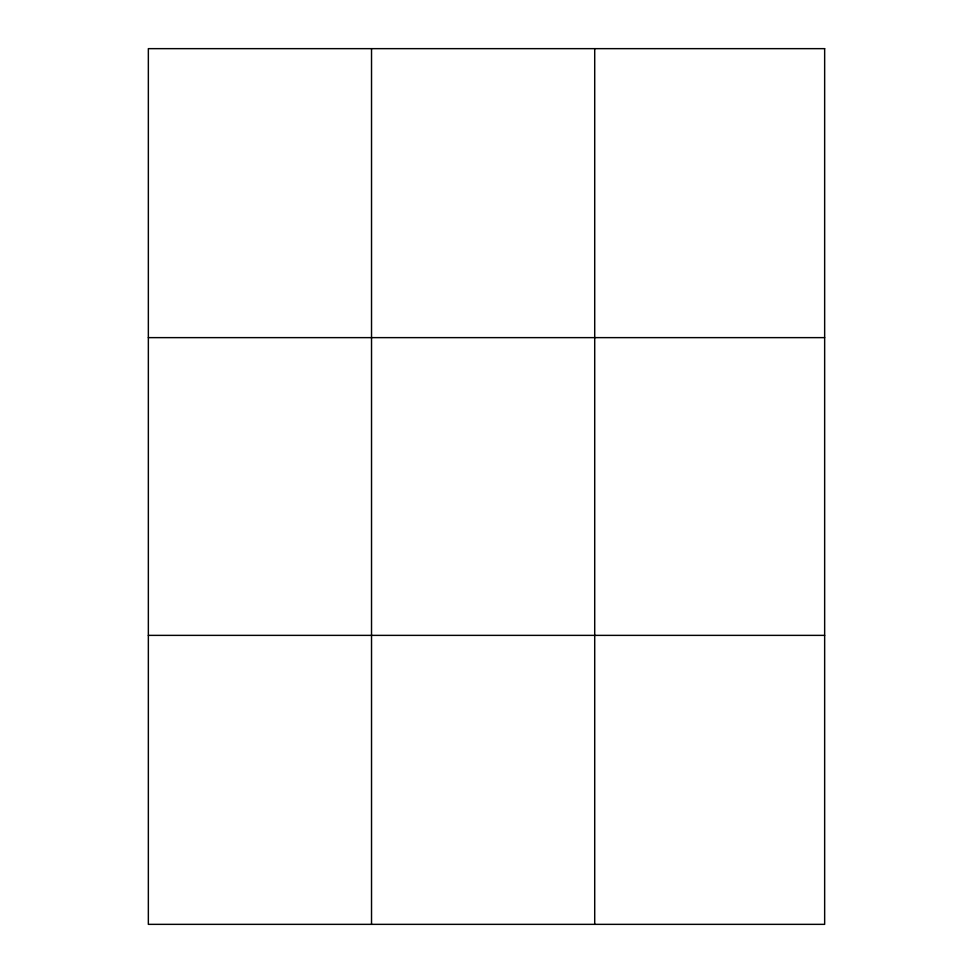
<?xml version="1.0" encoding="UTF-8"?>
<svg xmlns="http://www.w3.org/2000/svg" width="973" height="973" viewBox="0 0 973 973"><rect width="100%" height="100%" fill="white"/><g stroke="black" fill="none" stroke-linecap="round" stroke-linejoin="round"><path stroke-width="1.46" d="M371.528 924.35L371.528 48.65M594.71 924.35L594.71 48.65M148.346 337.631L824.654 337.631M148.346 635.369L824.654 635.369M824.654 48.65L824.654 924.35L148.346 924.35L148.346 48.65L824.654 48.65"/></g></svg>
